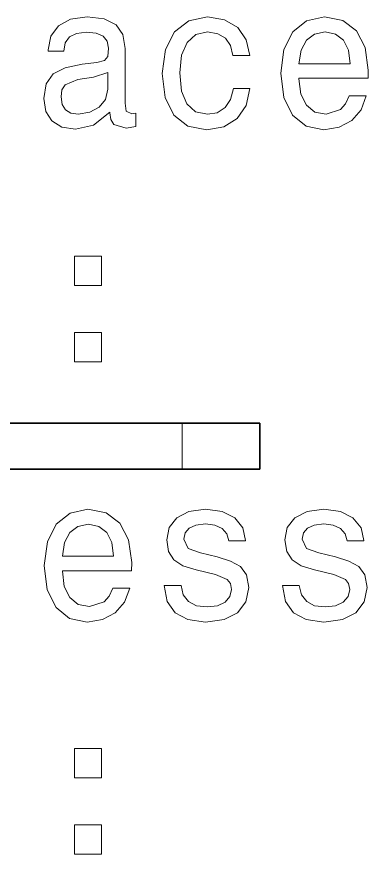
# Model space of a CAD drawing. Extents: x 487 to 800, y 314 to 605.
# Drawn here: x 604.47 to 613.5, y 356.92 to 378.39 of the extents above; entities that cross this region are included whole.
import ezdxf

# ---------------------------------------------------------------- set-up
doc = ezdxf.new("R2010")
doc.units = 0

msp = doc.modelspace()

# ---------------------------------------------------------------- linework, layer by layer
at = {"color": 7, "lineweight": 35}
for p, q in [((579.717, 367.975), (608.717, 367.975)), ((579.717, 366.796), (608.717, 366.796))]:
    msp.add_line(p, q, dxfattribs=at)
at = {"color": 7, "lineweight": 35, "ltscale": 0.050002}
for p, q in [((608.717, 367.975), (610.717, 367.975)), ((608.717, 366.796), (610.717, 366.796))]:
    msp.add_line(p, q, dxfattribs=at)
at = {"color": 7, "lineweight": 13, "ltscale": 0.0295}
msp.add_line((608.717, 367.975), (608.717, 366.796), dxfattribs=at)
at = {"color": 7, "lineweight": 35, "ltscale": 0.0295}
msp.add_line((610.717, 367.975), (610.717, 366.796), dxfattribs=at)
at = {"color": 7, "lineweight": 13}
for points in [[(606.866, 375.943), (606.866, 375.928), (606.892, 375.756), (606.967, 375.635), (607.285, 375.539), (607.532, 375.58), (607.532, 375.923), (607.426, 375.908), (607.285, 375.973), (607.26, 376.175), (607.26, 377.577), (607.199, 377.935), (607.023, 378.187), (606.715, 378.339), (606.281, 378.394), (605.858, 378.333), (605.545, 378.162), (605.348, 377.895), (605.283, 377.542), (605.283, 377.511), (605.681, 377.511), (605.717, 377.723), (605.828, 377.875), (606.009, 377.965), (606.266, 378.001), (606.513, 377.975), (606.69, 377.9), (606.796, 377.769), (606.831, 377.587), (606.811, 377.375), (606.73, 377.269), (606.529, 377.219), (606.15, 377.179), (605.717, 377.088), (605.409, 376.926), (605.227, 376.674), (605.172, 376.301), (605.222, 375.968), (605.379, 375.721), (605.631, 375.565), (605.979, 375.509), (606.448, 375.615)], [(610.018, 377.4), (610.457, 377.4), (610.366, 377.804), (610.15, 378.122), (609.812, 378.318), (609.373, 378.394), (608.889, 378.293), (608.521, 378.011), (608.289, 377.552), (608.208, 376.936), (608.284, 376.326), (608.51, 375.872), (608.869, 375.59), (609.358, 375.494), (609.791, 375.57), (610.129, 375.782), (610.361, 376.114), (610.462, 376.558), (610.039, 376.558), (609.963, 376.276), (609.822, 376.064), (609.62, 375.933), (609.373, 375.893), (609.065, 375.958), (608.843, 376.16), (608.707, 376.488), (608.662, 376.952), (608.707, 377.405), (608.848, 377.733), (609.075, 377.935), (609.373, 378.006), (609.635, 377.96), (609.832, 377.844), (609.963, 377.653)], [(611.718, 376.815), (613.493, 376.815), (613.498, 377.022), (613.418, 377.602), (613.196, 378.036), (612.843, 378.298), (612.374, 378.394), (611.915, 378.293), (611.562, 378.011), (611.335, 377.552), (611.254, 376.947), (611.33, 376.326), (611.557, 375.872), (611.905, 375.59), (612.358, 375.494), (612.752, 375.56), (613.075, 375.731), (613.312, 376.003), (613.448, 376.367), (613.009, 376.367), (612.918, 376.165), (612.787, 376.014), (612.414, 375.893), (612.126, 375.948), (611.91, 376.125), (611.768, 376.412), (611.718, 376.8)], [(611.718, 377.189), (611.773, 377.537), (611.91, 377.794), (612.116, 377.95), (612.389, 378.006), (612.656, 377.95), (612.863, 377.794), (612.989, 377.537), (613.034, 377.189)], [(606.816, 376.538), (606.755, 376.276), (606.594, 376.074), (606.352, 375.943), (606.054, 375.898), (605.863, 375.923), (605.727, 376.003), (605.641, 376.145), (605.616, 376.341), (605.636, 376.518), (605.717, 376.644), (606.039, 376.785), (606.448, 376.846), (606.816, 376.967)], [(605.954, 371.5), (606.65, 371.5), (606.65, 372.251), (605.954, 372.251)], [(605.954, 369.543), (606.65, 369.543), (606.65, 370.295), (605.954, 370.295)], [(605.646, 364.189), (607.421, 364.189), (607.426, 364.396), (607.346, 364.976), (607.124, 365.41), (606.771, 365.672), (606.302, 365.768), (605.843, 365.667), (605.49, 365.384), (605.263, 364.925), (605.182, 364.32), (605.258, 363.7), (605.485, 363.246), (605.833, 362.964), (606.286, 362.868), (606.68, 362.933), (607.003, 363.105), (607.24, 363.377), (607.376, 363.74), (606.937, 363.74), (606.846, 363.538), (606.715, 363.387), (606.342, 363.266), (606.054, 363.322), (605.838, 363.498), (605.696, 363.786), (605.646, 364.174)], [(609.62, 364.542), (609.191, 364.643), (608.874, 364.759), (608.768, 364.996), (608.798, 365.162), (608.904, 365.283), (609.075, 365.359), (609.322, 365.389), (609.56, 365.359), (609.746, 365.268), (609.867, 365.132), (609.918, 364.951), (610.351, 364.951), (610.351, 364.961), (610.276, 365.288), (610.069, 365.546), (609.746, 365.707), (609.322, 365.768), (608.894, 365.707), (608.581, 365.541), (608.384, 365.294), (608.324, 364.981), (608.369, 364.678), (608.51, 364.466), (608.742, 364.315), (609.08, 364.209), (609.575, 364.088), (609.877, 363.962), (609.958, 363.861), (609.988, 363.71), (609.943, 363.523), (609.822, 363.382), (609.625, 363.291), (609.363, 363.261), (609.085, 363.291), (608.884, 363.397), (608.747, 363.569), (608.692, 363.806), (608.263, 363.806), (608.334, 363.402), (608.541, 363.11), (608.869, 362.933), (609.322, 362.868), (609.797, 362.933), (610.144, 363.11), (610.356, 363.392), (610.432, 363.76), (610.376, 364.078), (610.22, 364.295), (609.963, 364.436)], [(612.656, 364.542), (612.227, 364.643), (611.91, 364.759), (611.804, 364.996), (611.834, 365.162), (611.94, 365.283), (612.111, 365.359), (612.358, 365.389), (612.596, 365.359), (612.782, 365.268), (612.903, 365.132), (612.954, 364.951), (613.387, 364.951), (613.387, 364.961), (613.312, 365.288), (613.105, 365.546), (612.782, 365.707), (612.358, 365.768), (611.93, 365.707), (611.617, 365.541), (611.42, 365.294), (611.36, 364.981), (611.405, 364.678), (611.547, 364.466), (611.779, 364.315), (612.116, 364.209), (612.611, 364.088), (612.913, 363.962), (612.994, 363.861), (613.024, 363.71), (612.979, 363.523), (612.858, 363.382), (612.661, 363.291), (612.399, 363.261), (612.121, 363.291), (611.92, 363.397), (611.784, 363.569), (611.728, 363.806), (611.299, 363.806), (611.37, 363.402), (611.577, 363.11), (611.905, 362.933), (612.358, 362.868), (612.833, 362.933), (613.181, 363.11), (613.392, 363.392), (613.468, 363.76), (613.412, 364.078), (613.256, 364.295), (612.999, 364.436)], [(605.646, 364.562), (605.701, 364.91), (605.838, 365.167), (606.044, 365.324), (606.317, 365.379), (606.584, 365.324), (606.791, 365.167), (606.917, 364.91), (606.962, 364.562)], [(605.954, 358.874), (606.65, 358.874), (606.65, 359.625), (605.954, 359.625)], [(605.954, 356.917), (606.65, 356.917), (606.65, 357.668), (605.954, 357.668)]]:
    msp.add_lwpolyline(points, close=True, dxfattribs=at)

doc.saveas('drawing.dxf')
